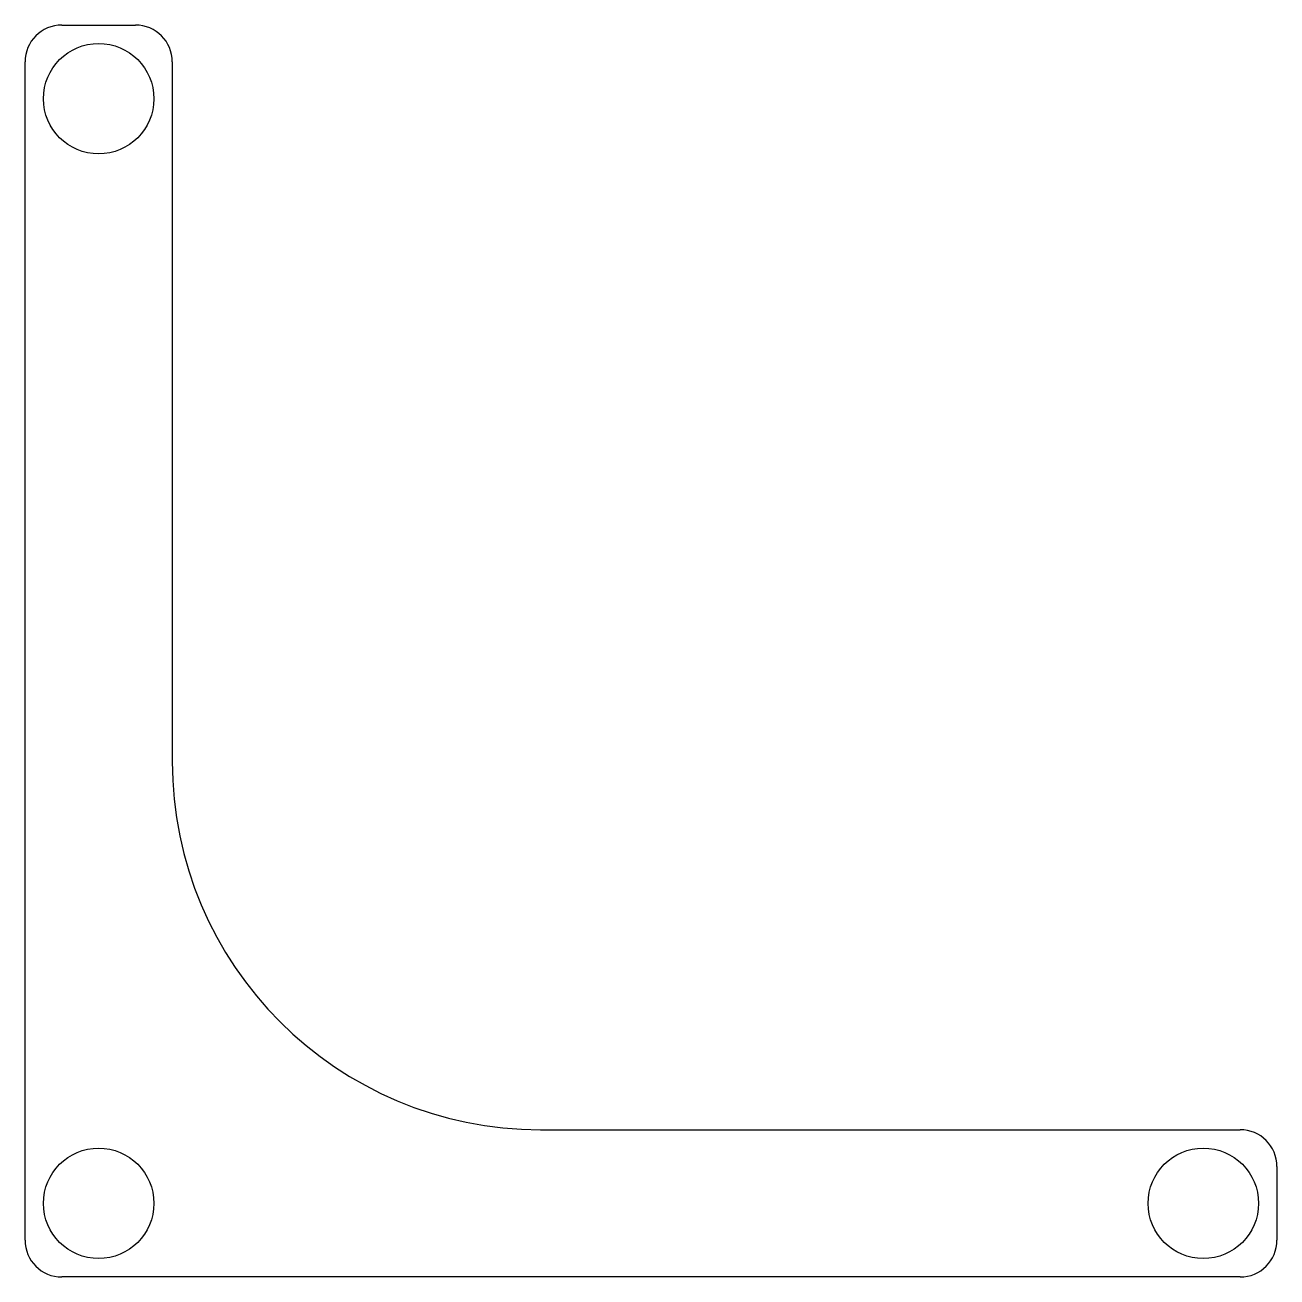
# Model space of a CAD drawing. Header units: millimetres. Extents: x 2 to 172, y 2 to 172.
import ezdxf

# ---------------------------------------------------------------- set-up
doc = ezdxf.new("R2010")
doc.units = ezdxf.units.MM
doc.layers.get('0').update_dxf_attribs({"lineweight": 25, "true_color": 0xffffff})

msp = doc.modelspace()

# ---------------------------------------------------------------- linework, layer by layer
for p, q in [((7.07, 171.9), (17.07, 171.9)), ((2.07, 6.9), (2.07, 166.9)), ((22.07, 166.9), (22.07, 71.9)), ((72.07, 21.9), (167.07, 21.9)), ((172.07, 16.9), (172.07, 6.9)), ((167.07, 1.9), (7.07, 1.9))]:
    msp.add_line(p, q)
for centre in [(12.07, 161.9), (12.07, 11.9), (162.07, 11.9)]:
    msp.add_circle(centre, 7.5)
for centre, radius, start, end in [((7.07, 166.9), 5, 90, 180), ((17.07, 166.9), 5, 0, 90), ((72.07, 71.9), 50, 180, 270), ((167.07, 16.9), 5, 0, 90), ((7.07, 6.9), 5, 180, 270), ((167.07, 6.9), 5, 270, 0)]:
    msp.add_arc(centre, radius, start, end)

doc.saveas('drawing.dxf')
